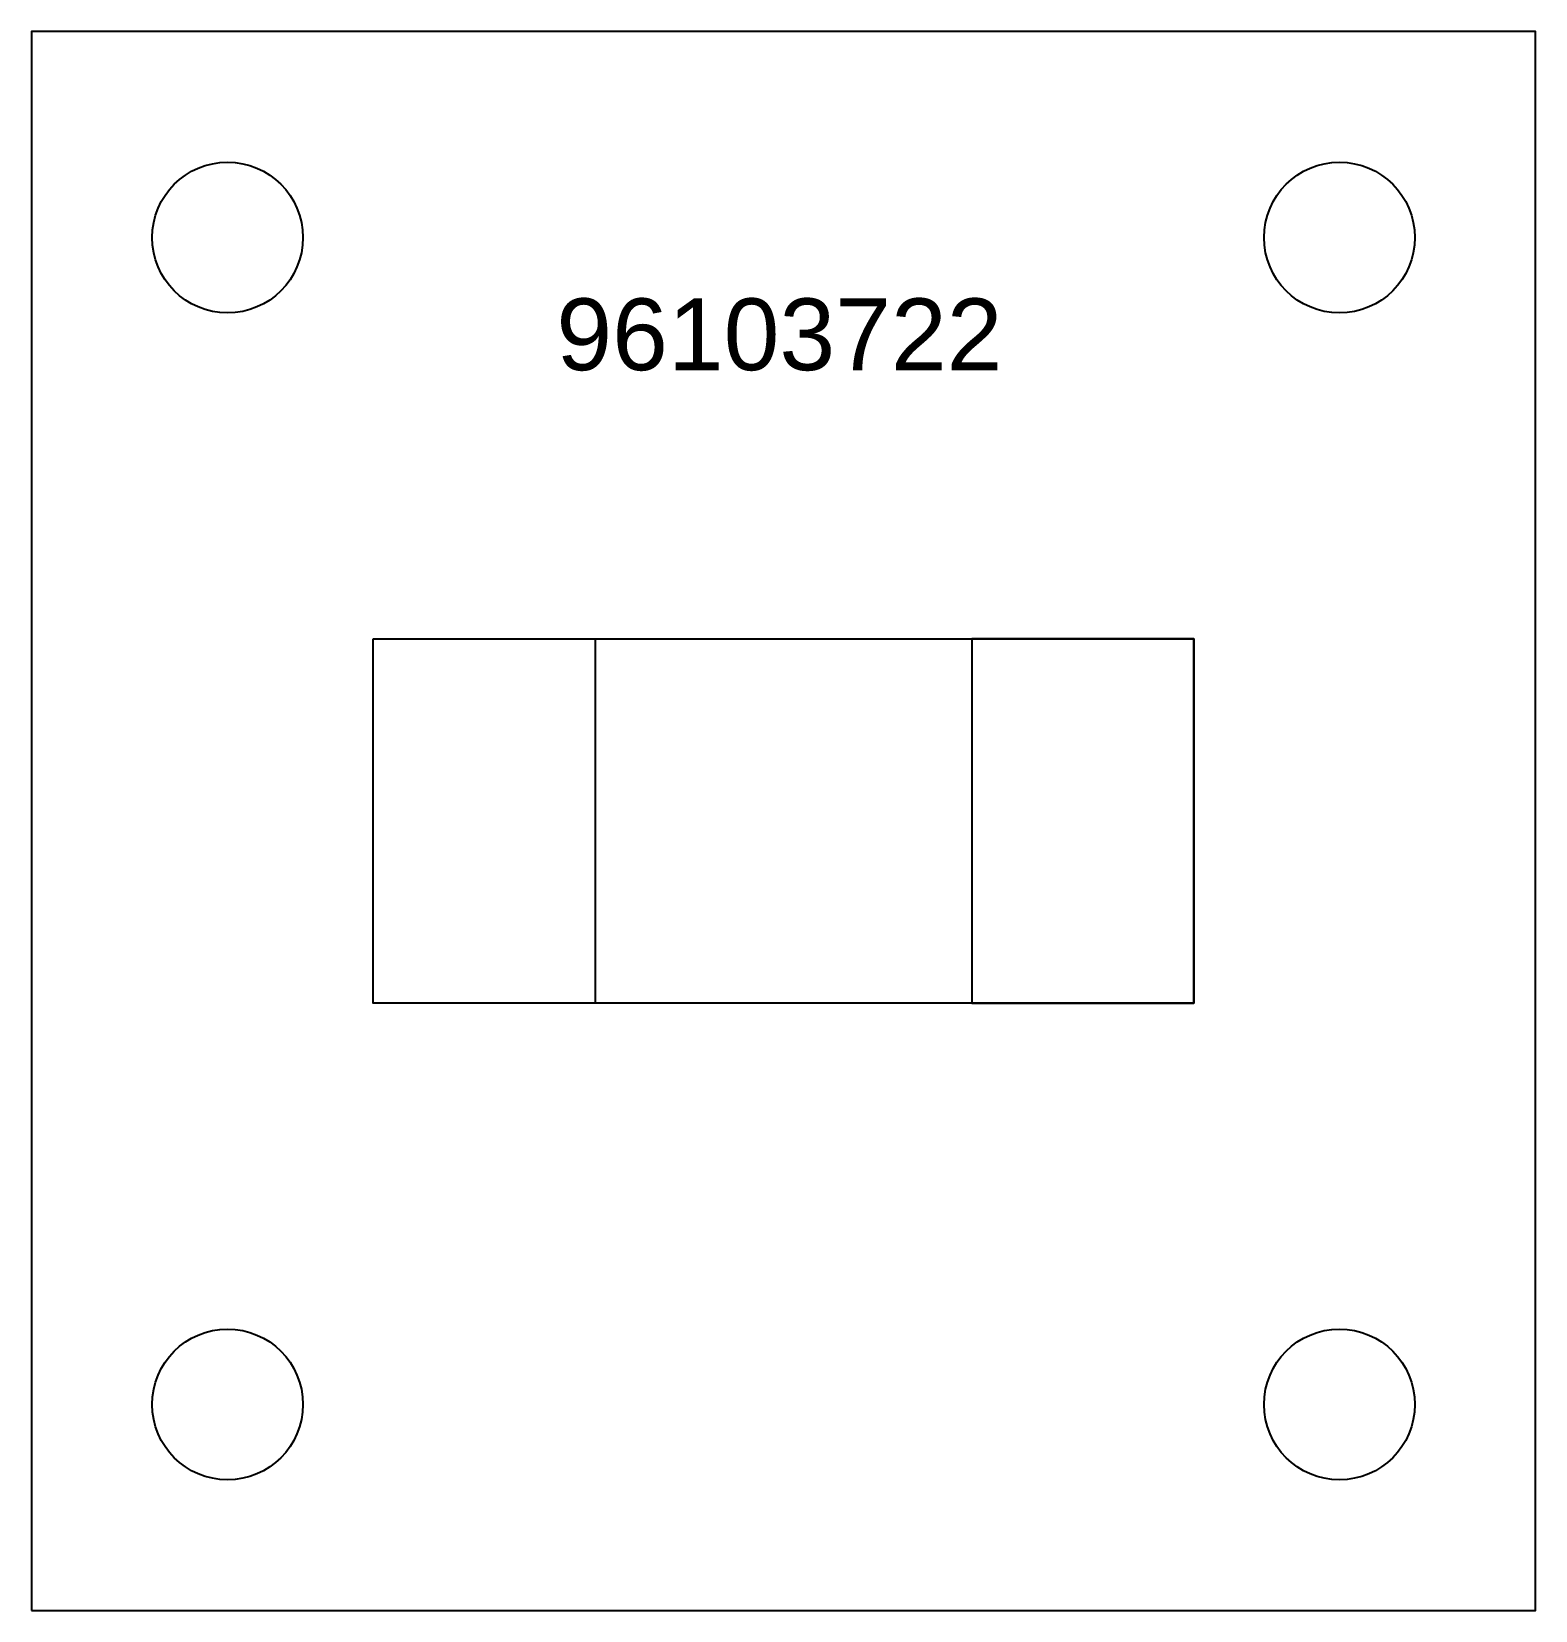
# Model space of a CAD drawing. Header units: inches. Extents: x -20.9 to 21, y -22 to 22.
import ezdxf

# ---------------------------------------------------------------- set-up
doc = ezdxf.new("R2010")
doc.units = ezdxf.units.IN
doc.header["$MEASUREMENT"] = 0
doc.layers.add('brass', color=2, linetype='Continuous')
doc.layers.add('cu', color=10, linetype='Continuous')
doc.styles.get("Standard").update_dxf_attribs({"font": 'arial.ttf'})

msp = doc.modelspace()

# ---------------------------------------------------------------- linework, layer by layer
at = {"layer": 'brass', "color": 114, "true_color": 0x139b48}
for points in [[(-20.95, -22), (20.95, -22), (20.95, 22), (-20.95, 22)], [(-11.43, 5.08), (11.43, 5.08), (11.43, -5.08), (-11.43, -5.08)]]:
    msp.add_lwpolyline(points, close=True, dxfattribs=at)
for centre in [(-15.49, 16.26), (15.49, 16.26), (-15.49, -16.26), (15.49, -16.26)]:
    msp.add_circle(centre, 2.1, dxfattribs=at)
at = {"layer": 'cu'}
for points in [[(-11.43, 5.08), (-5.25, 5.08), (-5.25, -5.08), (-11.43, -5.08)], [(11.43, 5.08), (5.25, 5.08), (5.25, -5.08), (11.43, -5.08)]]:
    msp.add_lwpolyline(points, close=True, dxfattribs=at)

# ---------------------------------------------------------------- texts
msp.add_text('96103722', height=2, dxfattribs=at).set_placement((-6.328, 12.563))

doc.saveas('drawing.dxf')
